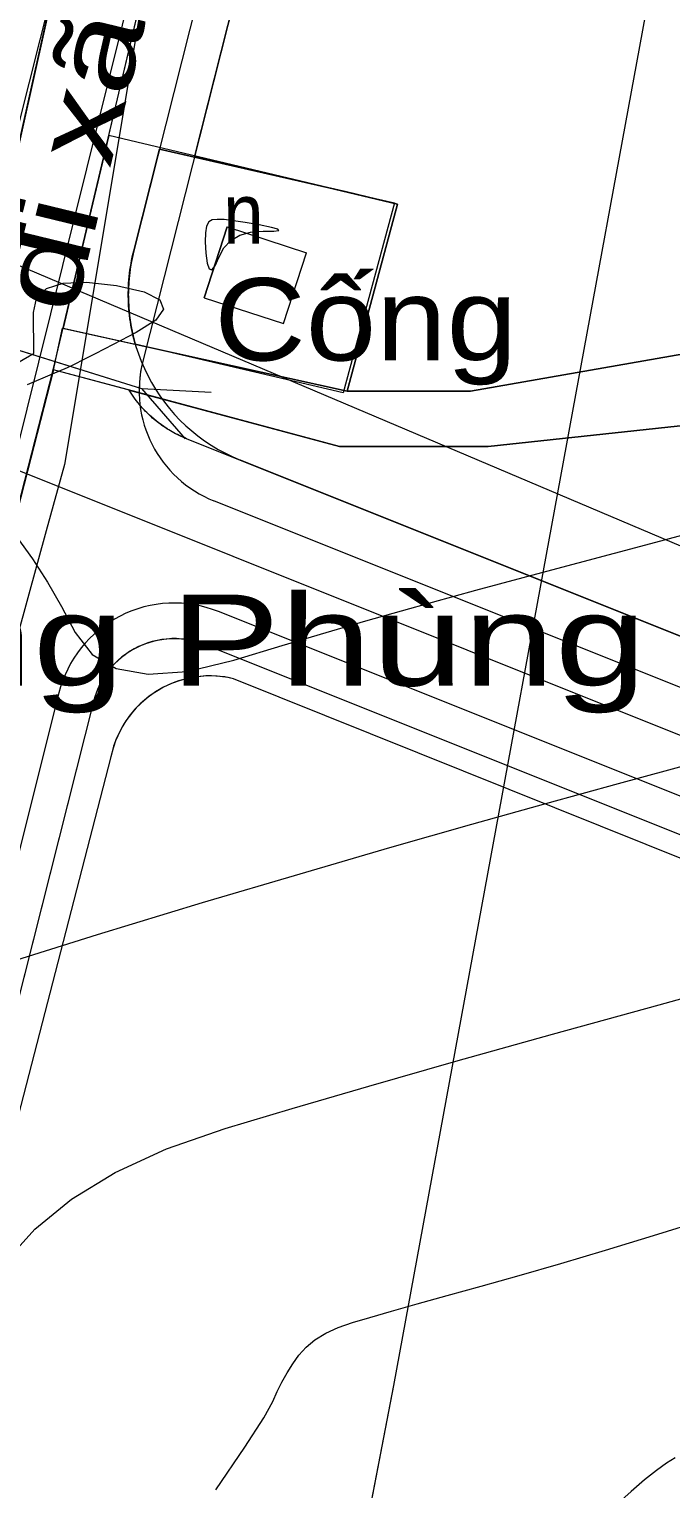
# Model space of a CAD drawing. Header units: metres. Extents: x 533049 to 537618, y 1849954 to 1852676.
# Drawn here: x 534473.5 to 534527.4, y 1852144.3 to 1852267 of the extents above; entities that cross this region are included whole.
import ezdxf

# ---------------------------------------------------------------- set-up
doc = ezdxf.new("R2010")
doc.units = ezdxf.units.M
doc.header["$LTSCALE"] = 2
for name, color, linetype, lineweight in [('13', 7, 'Continuous', 13), ('20', 7, 'Continuous', 13), ('38', 7, 'Continuous', 13), ('48', 7, 'Continuous', 13), ('50', 7, 'Continuous', 13), ('52', 7, 'Continuous', 13), ('54', 7, 'Continuous', 13), ('55', 7, 'Continuous', 13), ('57', 7, 'Continuous', 13), ('60', 7, 'Continuous', 13), ('8', 7, 'Continuous', 13)]:
    doc.layers.add(name, color=color, linetype=linetype, lineweight=lineweight)

msp = doc.modelspace()

# ---------------------------------------------------------------- linework, layer by layer
at = {"linetype": 'Continuous', "lineweight": 13}
for points in [[(534590.7, 1852288.94), (534583.49, 1852278.53), (534564.66, 1852262.92), (534551.04, 1852250.5), (534533.01, 1852240.49), (534510.59, 1852236.55), (534500.24, 1852236.55), (534504.46, 1852252.29), (534480.21, 1852258.05), (534491.51, 1852306.03), (534497.29, 1852322.25)], [(534476.37, 1852241.85), (534500.24, 1852236.55), (534504.46, 1852252.29), (534480.21, 1852258.05), (534477.27, 1852245.68)], [(534476.3, 1852241.87), (534500.24, 1852236.55), (534510.59, 1852236.55), (534533.01, 1852240.49), (534534.23, 1852234.29), (534512.09, 1852231.92), (534499.59, 1852231.92), (534475.54, 1852238.36)]]:
    msp.add_lwpolyline(points, close=True, dxfattribs=at)
at = {"layer": '13'}
msp.add_line((534673.57, 1852149.44), (534470.14, 1852230.86), dxfattribs=at)
msp.add_lwpolyline([(534504.41, 1852360.39), (534437.14, 1852089.41), (534436.7, 1852087.61), (534436.3, 1852085.8), (534435.93, 1852083.99), (534435.59, 1852082.17), (534435.27, 1852080.35), (534434.99, 1852078.52), (534434.73, 1852076.69), (534434.51, 1852074.85), (534434.31, 1852073.01), (534434.15, 1852071.17), (534434.01, 1852069.32), (534433.91, 1852067.48), (534433.83, 1852065.63), (534433.79, 1852063.78)], dxfattribs=at)
at = {"layer": '20'}
for p, q in [((534471.92, 1852254.07), (534484.06, 1852308.58)), ((534490.16, 1852250.37), (534488.23, 1852244.42)), ((534488.23, 1852244.42), (534490.16, 1852250.37)), ((534490.16, 1852250.37), (534496.82, 1852248.2)), ((534494.88, 1852242.25), (534496.82, 1852248.2)), ((534488.23, 1852244.42), (534494.88, 1852242.25)), ((534462.28, 1852243.24), (534482.95, 1852236.79)), ((534482.95, 1852236.79), (534488.8, 1852236.47))]:
    msp.add_line(p, q, dxfattribs=at)
for points in [[(534522.34, 1852313.32), (534528.4, 1852289.71), (534527.81, 1852289.46), (534507.19, 1852299.78), (534484.16, 1852304), (534484.12, 1852304.01), (534484.16, 1852303.9), (534484.16, 1852276.47), (534476.48, 1852230.4), (534474.95, 1852224.81), (534452.51, 1852142.86), (534436.03, 1852064.58), (534435.62, 1852051.62), (534457.51, 1852069.79), (534487.96, 1852032.35), (534544.33, 1851981.3), (534563.59, 1852000.42), (534567.18, 1852003.98), (534661.53, 1852133.56), (534714.78, 1852214.08), (534737.22, 1852248.01)], [(534475.7, 1852239.05), (534481.59, 1852263.86), (534491.51, 1852306.03)], [(534462.28, 1852243.24), (534482.95, 1852236.79), (534486.62, 1852232.54)], [(534475.7, 1852239.05), (534449.24, 1852135.88), (534432.98, 1852071.26), (534431.31, 1852055.01), (534436.76, 1852034.09), (534444.63, 1852021.81), (534459.87, 1852003.98)]]:
    msp.add_lwpolyline(points, dxfattribs=at)
at = {"layer": '38'}
for points in [[(534652.73, 1852147.28), (534490.69, 1852212.38), (534490.23, 1852212.48), (534489.76, 1852212.55), (534489.3, 1852212.6), (534488.83, 1852212.61), (534488.35, 1852212.61), (534487.89, 1852212.57), (534487.42, 1852212.52), (534486.95, 1852212.43), (534486.5, 1852212.32), (534486.05, 1852212.19), (534485.6, 1852212.03), (534485.17, 1852211.84), (534484.75, 1852211.63), (534484.34, 1852211.4), (534483.94, 1852211.15), (534483.56, 1852210.88), (534483.19, 1852210.58), (534482.84, 1852210.26), (534482.51, 1852209.93), (534482.2, 1852209.58), (534481.9, 1852209.21), (534481.63, 1852208.83), (534481.38, 1852208.43), (534481.15, 1852208.01), (534480.95, 1852207.59), (534480.77, 1852207.16), (534480.61, 1852206.71), (534480.48, 1852206.26), (534480.37, 1852205.8), (534448.78, 1852083.43)], [(534652.73, 1852147.28), (534490.69, 1852212.38), (534489.95, 1852212.53), (534489.19, 1852212.6), (534488.43, 1852212.61), (534487.68, 1852212.55), (534486.93, 1852212.43), (534486.2, 1852212.23), (534485.48, 1852211.98), (534484.79, 1852211.66), (534484.14, 1852211.28), (534483.52, 1852210.84), (534482.94, 1852210.35), (534482.4, 1852209.82), (534481.92, 1852209.23), (534481.49, 1852208.61), (534481.12, 1852207.94), (534480.8, 1852207.25), (534480.56, 1852206.54), (534480.37, 1852205.8), (534448.78, 1852083.43)]]:
    msp.add_lwpolyline(points, dxfattribs=at)
at = {"layer": '48'}
msp.add_lwpolyline([(534503.5, 1852320.03), (534487.41, 1852256.34), (534504.46, 1852252.29), (534500.24, 1852236.55), (534510.59, 1852236.55), (534533.01, 1852240.49), (534551.04, 1852250.5), (534564.66, 1852262.92), (534583.49, 1852278.53), (534590.7, 1852288.94)], close=True, dxfattribs=at)
msp.add_lwpolyline([(534843.89, 1852076.53), (534677.13, 1852156.33), (534676.45, 1852156.63), (534486.74, 1852232.56), (534485.9, 1852232.94), (534485.1, 1852233.4), (534484.35, 1852233.92), (534483.64, 1852234.52), (534483, 1852235.17), (534482.42, 1852235.89), (534481.91, 1852236.65), (534499.59, 1852231.92), (534512.09, 1852231.92), (534534.23, 1852234.29), (534535.45, 1852228.09), (534559.85, 1852232.89), (534578.28, 1852231.68), (534587.89, 1852241.29), (534595.5, 1852252.11), (534604.32, 1852265.72), (534610.33, 1852284.54), (534737.22, 1852248.01), (534741.15, 1852246.88), (535274.86, 1852093.21)], dxfattribs=at)
at = {"layer": '50'}
msp.add_lwpolyline([(536135.62, 1851789.73), (535515.36, 1851926.72), (535258.49, 1851965.9), (535022.43, 1852017.88), (534680.94, 1852158.74), (534430.49, 1852265.01), (534355.97, 1852086.41), (534346.15, 1851984.65), (534462.32, 1851750.84), (534498.61, 1851623.52), (534531.69, 1851526.54), (534597.01, 1851432.26), (534785.89, 1851296.54), (534919.76, 1851224.01), (534977.19, 1851164.91), (535024.77, 1851103.67), (535103, 1851049.68), (535187.68, 1851009.38), (535275.89, 1851002.01), (535384.77, 1851022.15), (535615.7, 1851282.83), (535719.73, 1851373.89), (535864.09, 1851423.05), (536000.84, 1851463.59)], dxfattribs=at)
at = {"layer": '52'}
msp.add_lwpolyline([(534500.17, 1852253.31), (534484.46, 1852256.9), (534482.3, 1852248.35), (534482.03, 1852247.06), (534481.88, 1852245.74), (534481.84, 1852244.42), (534481.92, 1852243.1), (534482.12, 1852241.79), (534482.43, 1852240.5), (534500.24, 1852236.55), (534504.46, 1852252.29)], close=True, dxfattribs=at)
at = {"layer": '54'}
for p, q in [((534498.59, 1852361.86), (534428.97, 1852086.23)), ((534513.14, 1852358.19), (534483.05, 1852239.07)), ((534674.77, 1852153), (534489.03, 1852227.34)), ((534658.05, 1852150.54), (534489.42, 1852218.03)), ((534476.01, 1852211.19), (534443.53, 1852082.63)), ((534478.91, 1852210.46), (534446.44, 1852081.9))]:
    msp.add_line(p, q, dxfattribs=at)
for centre, radius, start, end in [((534492.75, 1852236.62), 10, 165.8236, 248.187), ((534485.7, 1852208.74), 10, 68.187, 165.8236), ((534485.7, 1852208.74), 7, 68.187, 165.8236)]:
    msp.add_arc(centre, radius, start, end, dxfattribs=at)
at = {"layer": '55'}
for p, q in [((534510.23, 1852358.92), (534482.3, 1852248.35)), ((534676.45, 1852156.63), (534491.27, 1852230.75))]:
    msp.add_line(p, q, dxfattribs=at)
msp.add_lwpolyline([(534484.46, 1852256.9), (534504.2, 1852252.39), (534499.89, 1852236.41), (534482.43, 1852240.51), (534482.36, 1852240.77), (534482.29, 1852241.03), (534482.23, 1852241.3), (534482.17, 1852241.57), (534482.11, 1852241.84), (534482.06, 1852242.11), (534482.02, 1852242.38), (534481.98, 1852242.65), (534481.94, 1852242.92), (534481.91, 1852243.19), (534481.89, 1852243.46), (534481.87, 1852243.74), (534481.86, 1852244.01), (534481.85, 1852244.28), (534481.84, 1852244.56), (534481.84, 1852244.83), (534481.85, 1852245.1), (534481.86, 1852245.38), (534481.87, 1852245.65), (534481.89, 1852245.92), (534481.92, 1852246.2), (534481.95, 1852246.47), (534481.98, 1852246.74), (534482.02, 1852247.01), (534482.07, 1852247.28), (534482.12, 1852247.55), (534482.17, 1852247.82), (534482.23, 1852248.08), (534482.3, 1852248.35)], close=True, dxfattribs=at)
msp.add_lwpolyline([(534653.47, 1852149.14), (534488.3, 1852215.24), (534487.92, 1852215.39), (534487.52, 1852215.5), (534487.12, 1852215.6), (534486.72, 1852215.67), (534486.31, 1852215.72), (534485.9, 1852215.75), (534485.49, 1852215.75), (534485.07, 1852215.72), (534484.67, 1852215.67), (534484.26, 1852215.6), (534483.86, 1852215.51), (534483.47, 1852215.39), (534483.08, 1852215.24), (534482.7, 1852215.08), (534482.34, 1852214.89), (534481.98, 1852214.68), (534481.64, 1852214.45), (534481.31, 1852214.21), (534481, 1852213.94), (534480.7, 1852213.65), (534480.42, 1852213.35), (534480.16, 1852213.03), (534479.92, 1852212.7), (534479.7, 1852212.35), (534479.5, 1852211.99), (534479.32, 1852211.62), (534479.16, 1852211.24), (534479.03, 1852210.85), (534478.91, 1852210.46), (534446.44, 1852081.9)], dxfattribs=at)
msp.add_arc((534496.84, 1852244.68), 15, 165.8236, 248.187, dxfattribs=at)
at = {"layer": '57'}
for p, q in [((534471.92, 1852254.07), (534484.06, 1852308.58)), ((534504.16, 1852152.95), (534526.53, 1852274.75)), ((534504.16, 1852152.95), (534526.53, 1852274.75)), ((534490.16, 1852250.37), (534488.23, 1852244.42)), ((534488.23, 1852244.42), (534490.16, 1852250.37)), ((534490.16, 1852250.37), (534496.82, 1852248.2)), ((534494.88, 1852242.25), (534496.82, 1852248.2)), ((534488.23, 1852244.42), (534494.88, 1852242.25)), ((534462.28, 1852243.24), (534482.95, 1852236.79)), ((534482.95, 1852236.79), (534488.8, 1852236.47)), ((534493.7, 1852098.62), (534504.16, 1852152.95)), ((534493.7, 1852098.62), (534504.16, 1852152.95))]:
    msp.add_line(p, q, dxfattribs=at)
for points in [[(534448.33, 1852246.87), (534441.27, 1852247.98), (534433.04, 1852248.53), (534424.81, 1852249.07), (534409.21, 1852247.13), (534392.9, 1852239.11), (534380.11, 1852230.59), (534378.35, 1852225.48), (534373.76, 1852229.71), (534367.75, 1852233.47), (534361.91, 1852237.32), (534354.77, 1852242.68), (534352.46, 1852245.32), (534350.16, 1852247.96), (534344.98, 1852253.34), (534339.81, 1852258.73), (534334.22, 1852264.06), (534468.36, 1852313.95), (534480.26, 1852319.01), (534488.54, 1852322.54), (534484.06, 1852308.58), (534477.99, 1852281.32), (534472, 1852254.39), (534451.47, 1852259.68)], [(534491.67, 1852250.75), (534490.69, 1852250.89), (534489.9, 1852250.98), (534489.3, 1852251), (534488.89, 1852250.96), (534488.61, 1852250.79), (534488.42, 1852250.43), (534488.32, 1852249.87), (534488.29, 1852249.11), (534488.35, 1852248.16), (534488.47, 1852247.31), (534488.64, 1852246.84), (534488.86, 1852246.77), (534489.14, 1852247.09), (534489.46, 1852247.8), (534489.88, 1852248.61), (534490.47, 1852249.24), (534491.21, 1852249.68), (534492.11, 1852249.93), (534493.17, 1852250), (534494.07, 1852250.01), (534494.49, 1852250.06), (534494.42, 1852250.17), (534493.88, 1852250.33), (534492.85, 1852250.54)]]:
    msp.add_lwpolyline(points, close=True, dxfattribs=at)
for points in [[(534431.31, 1852055.01), (534432.98, 1852071.26), (534455.82, 1852161.5), (534475.52, 1852238.36), (534480.2, 1852258.05), (534491.51, 1852306.03), (534497.29, 1852322.25), (534488.54, 1852322.54), (534484.06, 1852308.58), (534472, 1852254.39), (534468.41, 1852240.46), (534463.37, 1852220.92), (534454.19, 1852185.33), (534446.87, 1852156.6), (534439.21, 1852126.55), (534424.24, 1852067.78), (534423.92, 1852062.01)], [(534522.34, 1852313.32), (534528.4, 1852289.71), (534527.81, 1852289.46), (534507.19, 1852299.78), (534484.16, 1852304), (534484.12, 1852304.01), (534484.16, 1852303.9), (534484.16, 1852276.47), (534476.48, 1852230.4), (534474.95, 1852224.81), (534452.51, 1852142.86), (534436.03, 1852064.58), (534435.62, 1852051.62), (534457.51, 1852069.79), (534487.96, 1852032.35), (534544.33, 1851981.3), (534563.59, 1852000.42), (534567.18, 1852003.98), (534661.53, 1852133.56), (534714.78, 1852214.08), (534737.22, 1852248.01)], [(534475.7, 1852239.05), (534481.59, 1852263.86), (534491.51, 1852306.03)], [(534567.18, 1852003.98), (534661.53, 1852133.56), (534737.22, 1852248.01), (534610.33, 1852284.54), (534604.32, 1852265.72), (534595.5, 1852252.11), (534587.89, 1852241.29), (534578.28, 1852231.68), (534559.85, 1852232.89), (534549.02, 1852230.76), (534535.45, 1852228.09), (534534.21, 1852234.29), (534512.09, 1852231.92), (534499.59, 1852231.92), (534483.42, 1852236.25), (534475.54, 1852238.36), (534462.39, 1852187.12), (534449.24, 1852135.88), (534432.98, 1852071.26), (534431.31, 1852055.01)], [(534472.46, 1852238.92), (534473.55, 1852239.53), (534473.91, 1852239.73), (534473.91, 1852239.86), (534473.9, 1852240.28), (534473.89, 1852240.97), (534473.88, 1852241.93), (534473.87, 1852243.17), (534474.13, 1852244.36), (534474.96, 1852245.19), (534476.36, 1852245.64), (534478.32, 1852245.73), (534480.85, 1852245.44), (534483.16, 1852244.91), (534484.48, 1852244.25), (534484.81, 1852243.46), (534484.15, 1852242.54), (534482.5, 1852241.49), (534480.57, 1852240.49), (534479.06, 1852239.71), (534477.99, 1852239.16), (534477.34, 1852238.82), (534477.13, 1852238.71), (534476.71, 1852238.53), (534475.44, 1852237.99), (534473.33, 1852237.08)], [(534462.28, 1852243.24), (534482.95, 1852236.79), (534486.62, 1852232.54)], [(534475.7, 1852239.05), (534449.24, 1852135.88), (534432.98, 1852071.26), (534431.31, 1852055.01), (534436.76, 1852034.09), (534444.63, 1852021.81), (534459.87, 1852003.98)], [(534475.54, 1852238.36), (534449.24, 1852135.88), (534432.98, 1852071.26), (534431.31, 1852055.01)], [(534472.46, 1852224.28), (534473.78, 1852222.45), (534475.04, 1852220.51), (534476.23, 1852218.45), (534477.37, 1852216.28), (534478.79, 1852214.41), (534480.83, 1852213.24), (534483.5, 1852212.77), (534486.8, 1852213), (534490.72, 1852213.93), (534494.77, 1852215.16), (534498.47, 1852216.26), (534501.81, 1852217.24), (534504.79, 1852218.1), (534507.42, 1852218.83), (534511.05, 1852219.82), (534517.02, 1852221.42), (534525.34, 1852223.65), (534536.01, 1852226.51)], [(534470.94, 1852188.28), (534479.25, 1852190.88), (534488.09, 1852193.55), (534496.28, 1852195.98), (534503.81, 1852198.18), (534510.7, 1852200.16), (534516.94, 1852201.9), (534523.04, 1852203.57), (534529.54, 1852205.34)], [(534461.23, 1852144.26), (534462.59, 1852147.48), (534464.06, 1852150.85), (534465.69, 1852154.11), (534467.48, 1852157.28), (534469.41, 1852160.34), (534471.5, 1852163.31), (534473.98, 1852166.09), (534477.06, 1852168.61), (534480.75, 1852170.86), (534485.06, 1852172.84), (534489.97, 1852174.56), (534495.61, 1852176.24), (534502.07, 1852178.13), (534509.37, 1852180.21), (534517.49, 1852182.49), (534526.45, 1852184.97), (534535.04, 1852187.33)], [(534489.2, 1852144.19), (534491.63, 1852147.76), (534493.23, 1852150.23), (534493.99, 1852151.61), (534494.35, 1852152.44), (534494.75, 1852153.24), (534495.18, 1852154.01), (534495.66, 1852154.76), (534496.17, 1852155.49), (534496.78, 1852156.17), (534497.53, 1852156.79), (534498.43, 1852157.34), (534499.49, 1852157.82), (534500.69, 1852158.24), (534502.14, 1852158.67), (534503.95, 1852159.2), (534506.12, 1852159.81), (534508.64, 1852160.51), (534511.51, 1852161.31), (534514.7, 1852162.2), (534518.18, 1852163.21), (534521.94, 1852164.33), (534525.99, 1852165.56), (534530.32, 1852166.91)], [(534526.02, 1852058.55), (534493.7, 1852098.62), (534504.16, 1852152.95)], [(534526.02, 1852058.55), (534493.7, 1852098.62), (534504.16, 1852152.95)], [(534527.79, 1852146.86), (534527.07, 1852146.41), (534526.22, 1852145.8), (534525.23, 1852145.01), (534524.1, 1852144.05), (534522.56, 1852142.66), (534520.31, 1852140.57), (534517.36, 1852137.8), (534513.71, 1852134.34), (534509.36, 1852130.18), (534504.92, 1852125.84), (534501, 1852121.8), (534497.59, 1852118.08), (534494.7, 1852114.67), (534492.33, 1852111.57), (534490.26, 1852108.82), (534488.3, 1852106.46), (534486.43, 1852104.5), (534484.67, 1852102.93), (534483, 1852101.75)]]:
    msp.add_lwpolyline(points, dxfattribs=at)
at = {"layer": '60'}
msp.add_line((534482.75, 1852236.43), (534499.59, 1852231.92), dxfattribs=at)
for points in [[(534499.59, 1852231.92), (534512.09, 1852231.92), (534534.23, 1852234.29), (534535.45, 1852228.09), (534559.85, 1852232.89), (534578.28, 1852231.68), (534587.89, 1852241.29), (534595.5, 1852252.11), (534604.32, 1852265.72), (534610.33, 1852284.54), (534737.22, 1852248.01), (534741.15, 1852246.88), (535274.86, 1852093.21)], [(534676.45, 1852156.63), (534486.74, 1852232.56), (534486.58, 1852232.63), (534486.43, 1852232.69), (534486.27, 1852232.76), (534486.12, 1852232.83), (534485.97, 1852232.91), (534485.82, 1852232.98), (534485.67, 1852233.06), (534485.53, 1852233.14), (534485.38, 1852233.23), (534485.24, 1852233.31), (534485.09, 1852233.4), (534484.95, 1852233.49), (534484.81, 1852233.59), (534484.67, 1852233.68), (534484.54, 1852233.78), (534484.4, 1852233.88), (534484.27, 1852233.98), (534484.14, 1852234.09), (534484.01, 1852234.19), (534483.88, 1852234.3), (534483.76, 1852234.42), (534483.63, 1852234.53), (534483.51, 1852234.64), (534483.39, 1852234.76), (534483.27, 1852234.88), (534483.16, 1852235), (534483.04, 1852235.13), (534482.93, 1852235.25), (534482.82, 1852235.38)]]:
    msp.add_lwpolyline(points, dxfattribs=at)
at = {"layer": '8'}
msp.add_lwpolyline([(534483.05, 1852239.07), (534482.87, 1852238.2), (534482.77, 1852237.32), (534482.75, 1852236.43), (534499.59, 1852231.92), (534512.09, 1852231.92), (534534.23, 1852234.29), (534533.01, 1852240.49), (534510.59, 1852236.55), (534500.24, 1852236.55), (534483.36, 1852240.3)], close=True, dxfattribs=at)

# ---------------------------------------------------------------- texts
at = {"layer": '20', "width": 0.9}
msp.add_text('n', height=5.08, dxfattribs=at).set_placement((534489.81, 1852248.96))
at = {"layer": '57', "width": 1.35}
msp.add_text('đi xã hƯớng sơn', height=6.705, rotation=76.337, dxfattribs=at).set_placement((534477.27, 1852242.79))
at = {"layer": '57'}
for s, height, width, p in [('n', 5.08, 0.9, (534489.81, 1852248.96)), ('Cống', 6.922, 1.15, (534489.07, 1852239.14)), ('Hạt quản lý đuờng bộ Huớng Phùng', 7.668, 1.35, (534302.51, 1852211.79))]:
    msp.add_text(s, height=height, dxfattribs=dict(at, width=width)).set_placement(p)

doc.saveas('drawing.dxf')
